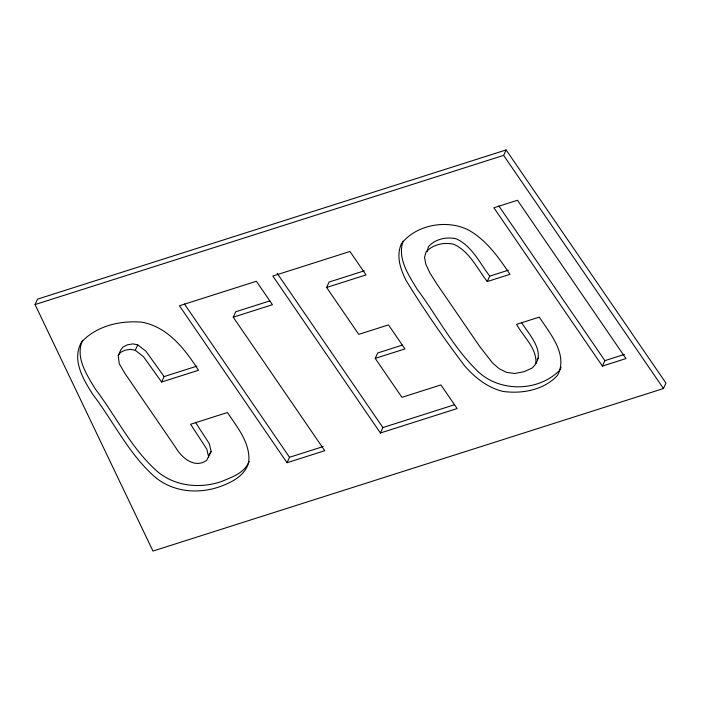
<?xml version="1.0" encoding="UTF-8"?>
<svg xmlns="http://www.w3.org/2000/svg" width="701" height="701" viewBox="0 0 701 701"><rect width="100%" height="100%" fill="white"/><g stroke="black" fill="none" stroke-linecap="round" stroke-linejoin="round"><path stroke-width="1.05" d="M535.862 363.451C537.089 348.283 523.384 336.813 516.576 324.361L539.323 317.115C550.101 333.799 568.441 354.601 557.505 375.368C543.958 390.185 521.886 394.067 502.705 391.386C487.239 387.487 474.559 377.366 464.342 365.449C443.637 338.136 424.061 309.833 406.168 280.593C400.394 269.272 395.934 255.961 401.436 243.65C416.359 224.486 447.264 219.141 468.662 230.103C486.634 240.294 498.718 257.521 509.986 274.319L487.239 281.565C477.197 268.457 469.582 251.606 453.933 244.316C444.259 241.941 432.815 244.377 426.059 252.001L424.543 257.249L425.744 264.005L429.809 272.768L436.609 283.633L479.615 346.364L492.54 362.96L499.314 368.779L506.472 372.336L514.648 373.484L524.173 371.696L532.085 368.051C547.867 353.803 529.579 335.35 521.413 322.355M403.145 241.205C396.994 258.389 408.762 275.283 417.279 289.434C437.783 316.843 453.547 348.266 478.573 372.047C500.812 392.525 539.069 391.596 559.994 369.935L561.08 367.158M427.032 251.808L428.548 246.559C435.303 238.945 446.747 236.509 456.43 238.875C472.071 246.174 479.686 263.015 489.727 276.124L487.239 281.565M82.665 340.362C74.805 357.063 86.793 374.807 95.213 388.836C116.147 416.333 131.394 448.85 157.769 471.843C175.46 486.45 199.908 488.755 221.218 481.631C231.602 477.302 244.623 473.052 249.004 461.565M35.05 304.567L37.539 299.134L506.122 149.944L665.95 383.088L663.461 388.529L152.967 551.056L35.05 304.567L503.633 155.377L506.122 149.944M118.241 355.46L120.73 350.027L123.017 346.995L127.433 344.822L132.962 343.884L137.729 344.848L145.939 351.21L164.104 376.586L161.616 382.019L143.442 356.643L135.24 350.29L130.474 349.326L124.944 350.255L120.528 352.428L118.241 355.46L119.231 363.644L125.032 373.598L175.636 447.431C181.603 457.841 194.869 469.013 206.707 460.259L211.132 451.549L209.301 443.637L195.448 422.317M135.24 350.29L137.729 344.848M233.24 317.194L272.444 304.716L256.373 281.267L179.438 305.759L287.033 462.721L324.765 450.708L233.24 317.194L235.729 311.761L269.771 300.922M326.613 287.471L366.027 274.915L349.957 251.475L272.812 276.036L380.406 432.99L457.131 408.56L440.92 384.928L401.927 397.336L375.228 358.386L404.95 348.932L388.477 324.896L358.754 334.359L326.613 287.471L329.102 282.03L364.362 270.805M287.033 462.721L289.522 457.28L323.17 446.572M375.228 358.386L377.716 352.954L402.313 345.12M380.406 432.99L382.895 427.557L454.432 404.775M602.404 366.08L625.993 358.561L517.487 200.276L493.89 207.785L602.404 366.08L604.893 360.638L624.381 354.434M209.196 454.826L211.132 451.549M537.097 359.552L538.35 358.018M164.104 376.586L196.893 366.141M489.727 276.124L508.339 270.2M161.616 382.019L198.497 370.277C185.038 349.256 167.995 326.99 141.917 322.197C120.502 320.269 96.799 325.772 81.684 341.843C71.371 359.482 83.104 379.188 92.725 394.277C113.658 421.765 128.905 454.283 155.28 477.285C172.972 491.883 197.419 494.187 218.73 487.064C231.26 482.674 245.017 476.093 248.767 462.152C250.572 443.085 237.359 427.435 227.457 412.521L190.567 424.263L206.813 449.078L208.644 456.991M503.633 155.377L663.461 388.529M498.849 205.945L604.893 360.638M277.158 273.302L382.895 427.557M184.398 303.936L289.522 457.28"/></g></svg>
